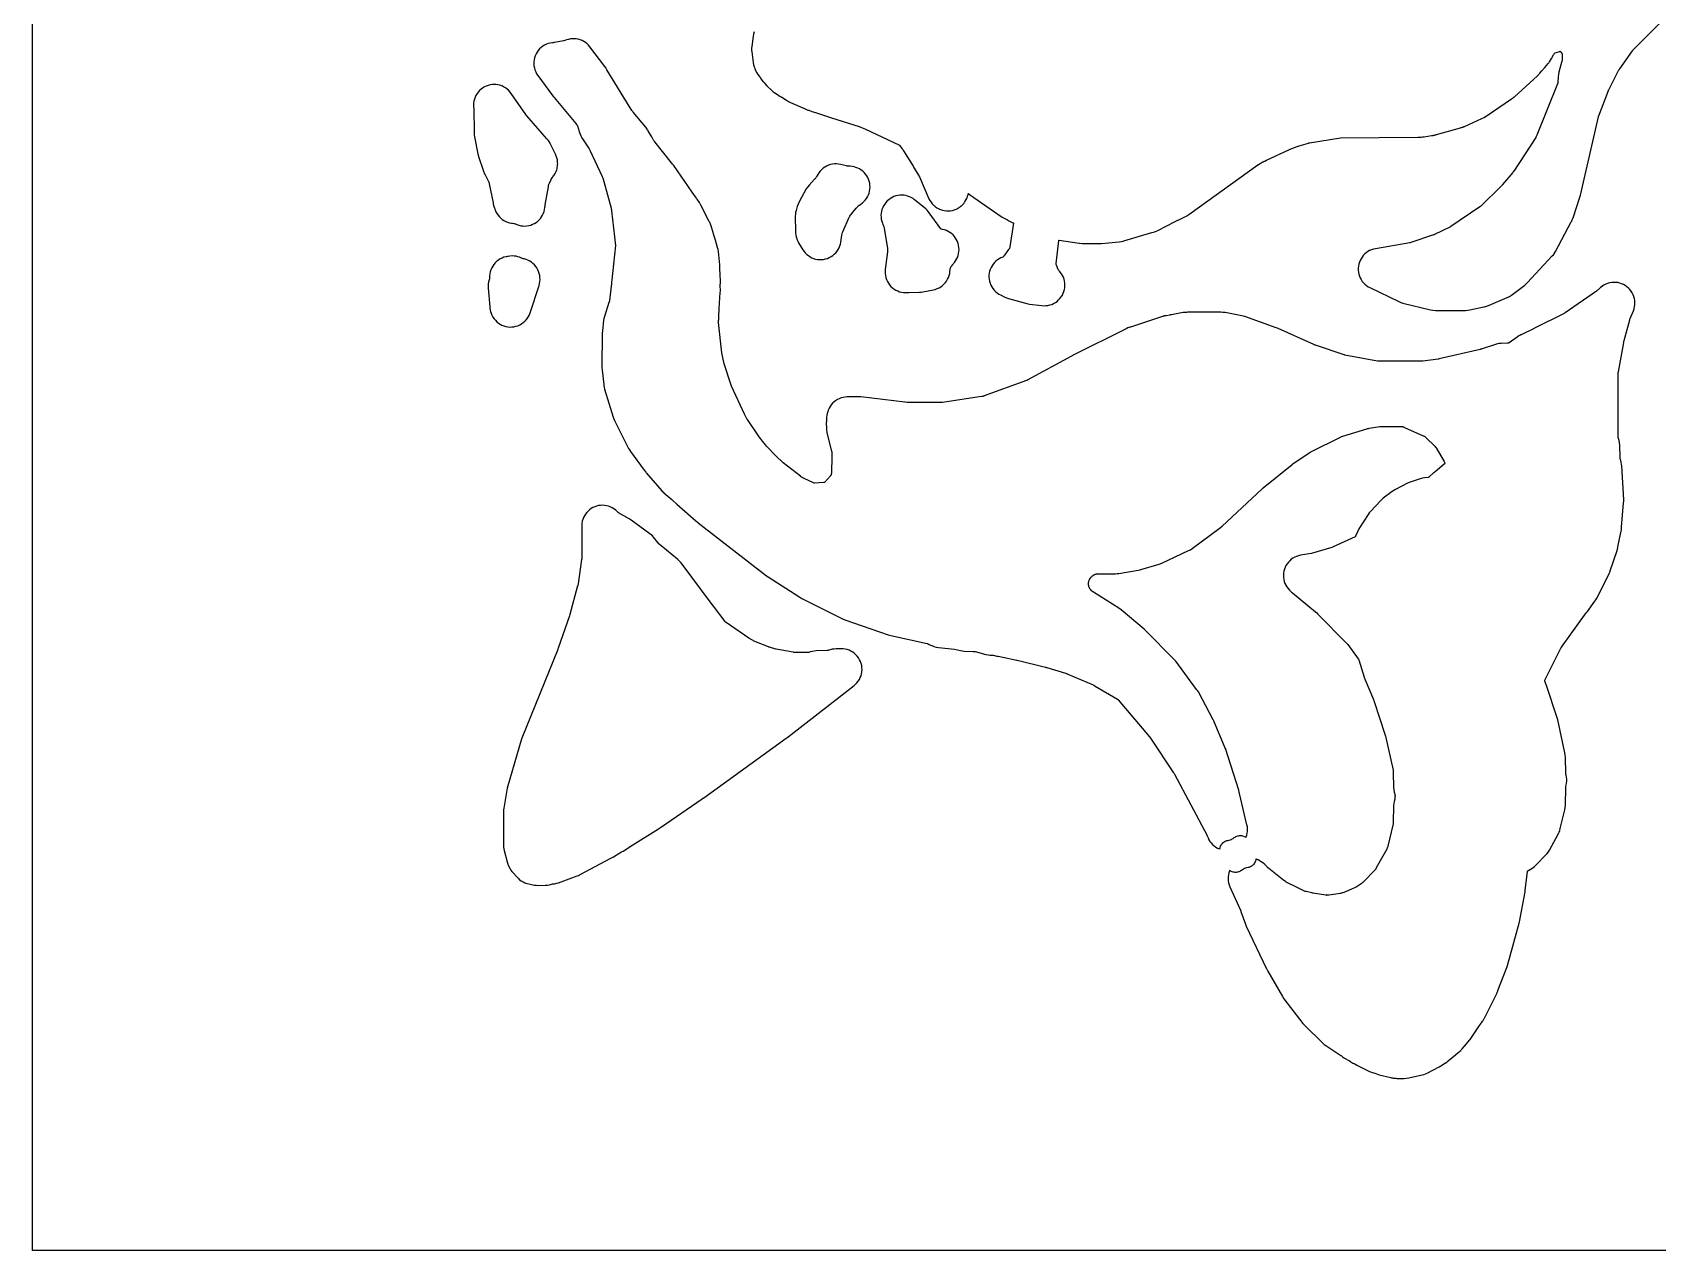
# Model space of a CAD drawing. Header units: millimetres. Extents: x 0 to 300, y 0 to 300.
# Drawn here: x 0 to 197.2, y 0 to 147.8 of the extents above; entities that cross this region are included whole.
import ezdxf

# ---------------------------------------------------------------- set-up
doc = ezdxf.new("R2010")
doc.units = ezdxf.units.MM
doc.layers.add('CUT', color=7, linetype='CONTINUOUS')

msp = doc.modelspace()

# ---------------------------------------------------------------- linework, layer by layer
at = {"layer": 'CUT'}
for points in [[(299.95, 0), (0.05, 0), (0.02, 0), (0.01, 0), (0.01, 0.01), (0, 0.01), (0, 0.02), (0, 0.05), (0, 299.95), (0, 299.98), (0, 299.99), (0.01, 300), (0.02, 300), (0.05, 300), (299.95, 300)], [(87.59, 147.88), (87.51, 147.61), (87.46, 147.34), (87.3, 146.1), (87.28, 145.88), (87.28, 145.66), (87.3, 145.44), (87.48, 144.14), (87.53, 143.89), (87.6, 143.65), (87.67, 143.46), (87.68, 143.44), (87.69, 143.42), (87.69, 143.41), (87.78, 143.2), (87.92, 142.92), (88.05, 142.7), (88.2, 142.49), (88.32, 142.34), (88.38, 142.24), (88.52, 142.03), (88.69, 141.83), (88.72, 141.81), (88.8, 141.73), (88.84, 141.68), (88.87, 141.65), (88.91, 141.59), (89.15, 141.33), (89.74, 140.77), (89.92, 140.61), (90.12, 140.47), (90.43, 140.27), (90.52, 140.2), (90.7, 140.08), (90.76, 140.05), (90.86, 139.99), (90.87, 139.99), (90.89, 139.98), (90.9, 139.97), (90.95, 139.94), (91.53, 139.57), (91.58, 139.53), (91.64, 139.5), (91.78, 139.41), (91.99, 139.31), (93.81, 138.52), (93.82, 138.51), (93.83, 138.51), (93.84, 138.5), (93.89, 138.48), (94.02, 138.43), (94.12, 138.39), (94.22, 138.36), (94.61, 138.23), (95.04, 138.09), (96.98, 137.46), (100.36, 136.37), (101.12, 136.08), (105.15, 134.16), (105.19, 134.14), (105.2, 134.14), (105.21, 134.13), (105.22, 134.13), (105.23, 134.11), (105.53, 133.72), (105.55, 133.69), (105.6, 133.62), (105.61, 133.61), (105.63, 133.59), (105.63, 133.58), (105.73, 133.44), (106.89, 131.56), (106.93, 131.49), (106.93, 131.48), (106.94, 131.47), (107.01, 131.35), (107.55, 130.48), (107.55, 130.47), (107.56, 130.45), (107.57, 130.44), (107.58, 130.43), (107.58, 130.42), (107.6, 130.39), (107.65, 130.28), (108.82, 127.63), (108.93, 127.41), (109.07, 127.21), (109.07, 127.2), (109.22, 127.02), (109.22, 127.01), (109.37, 126.85), (109.38, 126.84), (109.39, 126.83), (109.57, 126.67), (109.77, 126.53), (109.98, 126.42), (109.99, 126.41), (110.21, 126.31), (110.44, 126.23), (110.68, 126.18), (110.93, 126.15), (111.17, 126.14), (111.42, 126.16), (111.66, 126.2), (111.88, 126.27), (111.89, 126.27), (111.9, 126.27), (111.98, 126.3), (112.12, 126.35), (112.13, 126.36), (112.23, 126.41), (112.33, 126.47), (112.34, 126.47), (112.35, 126.47), (112.45, 126.54), (112.54, 126.6), (112.55, 126.6), (112.73, 126.75), (112.74, 126.75), (112.75, 126.75), (112.91, 126.91), (112.92, 126.92), (113.08, 127.1), (113.08, 127.11), (113.14, 127.19), (113.19, 127.25), (113.21, 127.28), (113.21, 127.29), (113.22, 127.3), (113.23, 127.31), (113.35, 127.52), (113.4, 127.64), (113.41, 127.67), (113.41, 127.68), (113.42, 127.7), (113.44, 127.73), (113.44, 127.74), (113.44, 127.75), (113.49, 127.89), (113.5, 127.91), (113.51, 127.94), (113.51, 127.95), (113.51, 127.96), (113.52, 127.98), (113.57, 128.14), (113.58, 128.19), (113.59, 128.23), (113.6, 128.25), (113.6, 128.26), (113.61, 128.26), (113.64, 128.23), (113.91, 128.02), (113.99, 127.97), (114.03, 127.94), (114.06, 127.91), (114.11, 127.88), (114.28, 127.76), (117.72, 125.39), (118.02, 125.21), (118.27, 125.09), (118.3, 125.07), (118.33, 125.05), (118.39, 125.02), (118.51, 124.96), (118.76, 124.84), (119.01, 124.72), (119.02, 124.71), (119.05, 124.7), (119.06, 124.7), (119.06, 124.69), (119.06, 124.66), (118.63, 121.8), (118.63, 121.79), (118.62, 121.71), (118.6, 121.61), (118.6, 121.6), (118.59, 121.58), (118.58, 121.58), (118.52, 121.5), (118.48, 121.45), (118, 120.78), (117.95, 120.72), (117.92, 120.68), (117.89, 120.64), (117.86, 120.6), (117.84, 120.58), (117.82, 120.57), (117.77, 120.55), (117.55, 120.46), (117.33, 120.34), (117.13, 120.21), (116.94, 120.06), (116.76, 119.88), (116.61, 119.7), (116.47, 119.49), (116.35, 119.28), (116.25, 119.05), (116.18, 118.82), (116.13, 118.58), (116.1, 118.34), (116.1, 118.09), (116.12, 117.85), (116.17, 117.61), (116.24, 117.38), (116.33, 117.15), (116.44, 116.93), (116.57, 116.73), (116.73, 116.53), (116.9, 116.36), (117.08, 116.2), (117.29, 116.06), (117.5, 115.95), (118.01, 115.7), (118.23, 115.6), (118.46, 115.53), (120.71, 114.92), (121.04, 114.85), (122.5, 114.66), (122.75, 114.64), (122.99, 114.65), (123.24, 114.68), (123.48, 114.73), (123.72, 114.81), (123.95, 114.91), (124.16, 115.03), (124.36, 115.17), (124.55, 115.34), (124.72, 115.52), (124.87, 115.71), (125.01, 115.93), (125.12, 116.15), (125.2, 116.38), (125.27, 116.62), (125.31, 116.87), (125.32, 117.12), (125.31, 117.36), (125.28, 117.61), (125.22, 117.85), (125.13, 118.09), (125.03, 118.31), (124.9, 118.52), (124.75, 118.72), (124.66, 118.82), (124.59, 118.91), (124.56, 118.94), (124.56, 118.95), (124.55, 118.97), (124.51, 119.05), (124.28, 119.57), (124.26, 119.63), (124.25, 119.65), (124.24, 119.69), (124.24, 119.7), (124.24, 119.71), (124.25, 119.78), (124.25, 119.79), (124.29, 120.09), (124.6, 122.55), (124.6, 122.58), (124.63, 122.58), (124.64, 122.58), (127.06, 122.22), (127.1, 122.22), (127.42, 122.19), (127.46, 122.19), (127.52, 122.19), (127.64, 122.18), (127.89, 122.18), (128.06, 122.19), (128.47, 122.19), (129.48, 122.18), (129.49, 122.18), (129.5, 122.18), (129.52, 122.18), (129.76, 122.19), (129.77, 122.19), (131.91, 122.4), (132.14, 122.44), (132.16, 122.44), (132.2, 122.45), (132.37, 122.49), (132.47, 122.51), (135.86, 123.51), (136.08, 123.57), (136.3, 123.64), (136.52, 123.74), (137.77, 124.37), (137.94, 124.46), (137.96, 124.47), (138.03, 124.51), (138.3, 124.64), (139.88, 125.42), (140.07, 125.52), (140.17, 125.59), (140.2, 125.61), (140.25, 125.65), (140.37, 125.72), (148.72, 131.73), (148.73, 131.73), (148.75, 131.75), (148.76, 131.76), (148.8, 131.78), (149.01, 131.9), (149.02, 131.91), (149.03, 131.91), (149.28, 132.05), (149.31, 132.07), (149.34, 132.09), (149.37, 132.11), (149.51, 132.18), (149.57, 132.2), (149.8, 132.31), (152.59, 133.61), (153.06, 133.79), (153.64, 134), (153.65, 134.01), (153.69, 134.02), (153.75, 134.04), (154.9, 134.38), (154.94, 134.39), (154.98, 134.4), (154.99, 134.4), (155.01, 134.4), (158.76, 135.03), (158.78, 135.03), (158.79, 135.03), (168.17, 135.09), (168.44, 135.11), (168.45, 135.11), (168.46, 135.11), (168.54, 135.11), (168.55, 135.11), (168.74, 135.12), (168.93, 135.14), (169.8, 135.28), (169.82, 135.28), (169.84, 135.28), (169.87, 135.28), (169.96, 135.3), (170.01, 135.31), (170.03, 135.31), (170.05, 135.32), (170.1, 135.33), (170.13, 135.33), (170.17, 135.34), (170.2, 135.35), (170.32, 135.38), (170.34, 135.38), (170.39, 135.4), (170.42, 135.41), (173.35, 136.24), (173.39, 136.25), (173.44, 136.27), (173.54, 136.3), (173.56, 136.3), (173.57, 136.31), (173.6, 136.32), (173.61, 136.32), (173.74, 136.38), (173.82, 136.41), (175.92, 137.37), (175.99, 137.4), (176, 137.41), (176.19, 137.5), (176.38, 137.61), (176.44, 137.65), (179.54, 139.73), (179.65, 139.81), (179.69, 139.84), (179.87, 139.99), (179.88, 140), (182.68, 142.55), (182.75, 142.63), (182.77, 142.65), (182.79, 142.66), (182.83, 142.7), (182.84, 142.71), (182.9, 142.78), (182.98, 142.87), (183.22, 143.15), (183.57, 143.56), (183.96, 144.04), (183.97, 144.05), (184.04, 144.13), (184.09, 144.18), (184.1, 144.2), (184.13, 144.23), (184.28, 144.42), (184.4, 144.63), (184.43, 144.68), (184.47, 144.76), (184.48, 144.79), (184.64, 145.07), (184.66, 145.11), (184.76, 145.29), (184.81, 145.32), (185.38, 145.51), (185.39, 145.52), (185.4, 145.53), (185.41, 145.53), (185.42, 145.52), (185.43, 145.52), (185.43, 145.51), (185.44, 145.51), (185.45, 145.49), (185.5, 145.44), (185.52, 145.41), (185.58, 145.35), (185.6, 145.32), (185.63, 145.29), (185.64, 145.28), (185.64, 145.27), (185.65, 145.27), (185.65, 145.26), (185.65, 145.25), (185.65, 145.22), (185.66, 145.22), (185.69, 144.6), (185.69, 144.59), (185.69, 144.51), (185.68, 144.5), (185.66, 144.41), (185.66, 144.4), (185.63, 144.3), (185.29, 142.97), (185.24, 142.72), (185.21, 142.47), (185.17, 141.69), (185.17, 141.68), (185.16, 141.62), (185.15, 141.6), (185.13, 141.55), (182.6, 135.34), (182.59, 135.32), (182.49, 135.09), (182.49, 135.08), (182.47, 135.04), (179.8, 130.97), (179.76, 130.92), (179.75, 130.91), (179.73, 130.87), (179.67, 130.8), (178.42, 129.34), (178.42, 129.33), (178.38, 129.29), (178.3, 129.21), (175.75, 126.7), (175.74, 126.69), (175.67, 126.65), (172.15, 124.25), (172.11, 124.23), (172.08, 124.21), (172.04, 124.19), (170.19, 123.28), (170.13, 123.25), (170.08, 123.23), (167.32, 122.31), (167.23, 122.28), (167.2, 122.27), (167.17, 122.27), (163, 121.55), (162.76, 121.5), (162.53, 121.43), (162.31, 121.33), (162.1, 121.21), (161.9, 121.07), (161.71, 120.92), (161.54, 120.74), (161.39, 120.55), (161.26, 120.35), (161.15, 120.13), (161.06, 119.91), (160.99, 119.68), (160.94, 119.44), (160.92, 119.2), (160.92, 118.95), (160.95, 118.71), (161, 118.48), (161.07, 118.24), (161.16, 118.02), (161.28, 117.81), (161.41, 117.6), (161.56, 117.42), (161.73, 117.24), (161.92, 117.09), (162.12, 116.95), (162.34, 116.84), (165.85, 115.15), (166.09, 115.05), (166.34, 114.97), (169.7, 114.15), (169.99, 114.1), (170.29, 114.08), (173.96, 114.08), (174.23, 114.09), (174.49, 114.14), (176.18, 114.51), (176.23, 114.52), (176.25, 114.52), (176.49, 114.58), (176.73, 114.67), (179.01, 115.64), (179.28, 115.77), (179.53, 115.94), (181.14, 117.15), (181.31, 117.29), (181.47, 117.45), (184.48, 120.68), (184.61, 120.83), (184.73, 120.99), (184.75, 121.02), (184.87, 121.23), (186.79, 124.81), (186.83, 124.87), (186.85, 124.91), (186.86, 124.93), (186.99, 125.26), (187, 125.29), (187.84, 127.82), (187.91, 128.05), (190.08, 137.58), (190.09, 137.63), (190.1, 137.66), (190.11, 137.68), (191.29, 140.76), (191.3, 140.77), (191.32, 140.82), (191.33, 140.84), (192.46, 143.12), (192.5, 143.17), (192.51, 143.19), (192.54, 143.24), (192.56, 143.26), (192.67, 143.4), (194.21, 145.57), (194.23, 145.59), (194.27, 145.65), (194.29, 145.68), (194.31, 145.72), (194.33, 145.74), (194.34, 145.75), (197.54, 148.94)]]:
    msp.add_lwpolyline(points, dxfattribs=at)
for points in [[(144.58, 49.52), (144.67, 49.59), (144.77, 49.65), (144.88, 49.7), (144.99, 49.73), (145.11, 49.76), (145.26, 49.79), (145.38, 49.83), (145.53, 49.88), (145.64, 49.94), (145.76, 50.01), (145.88, 50.1), (145.98, 50.17), (146.08, 50.23), (146.19, 50.27), (146.3, 50.31), (146.41, 50.33), (146.52, 50.35), (146.64, 50.35), (146.76, 50.34), (146.87, 50.32), (146.98, 50.29), (147.09, 50.25), (147.2, 50.2), (147.3, 50.14), (147.31, 50.13), (147.33, 50.18), (147.41, 50.41), (147.46, 50.66), (147.48, 50.9), (147.49, 51.15), (147.47, 51.4), (147.42, 51.64), (146.51, 55.46), (146.49, 55.59), (146.42, 55.84), (144.8, 60.9), (144.79, 60.93), (144.78, 60.96), (144.71, 61.14), (143.44, 64.14), (143.38, 64.29), (143.35, 64.35), (143.32, 64.41), (141.52, 67.78), (141.42, 67.94), (141.31, 68.09), (138.77, 71.5), (138.55, 71.77), (135.12, 75.23), (134.95, 75.38), (132.15, 77.73), (131.87, 77.94), (128.77, 79.89), (128.76, 79.89), (128.73, 79.91), (128.64, 79.97), (128.62, 79.99), (128.51, 80.1), (128.49, 80.12), (128.48, 80.13), (128.41, 80.22), (128.39, 80.25), (128.37, 80.28), (128.36, 80.29), (128.34, 80.33), (128.31, 80.39), (128.28, 80.46), (128.27, 80.49), (128.24, 80.59), (128.23, 80.61), (128.21, 80.69), (128.21, 80.7), (128.2, 80.74), (128.2, 80.79), (128.2, 80.84), (128.19, 80.95), (128.19, 81.02), (128.19, 81.04), (128.2, 81.09), (128.21, 81.13), (128.22, 81.16), (128.23, 81.23), (128.25, 81.3), (128.26, 81.32), (128.28, 81.38), (128.29, 81.41), (128.35, 81.51), (128.36, 81.53), (128.41, 81.6), (128.48, 81.69), (128.59, 81.8), (128.61, 81.82), (128.62, 81.83), (128.71, 81.9), (128.74, 81.92), (128.77, 81.94), (128.78, 81.95), (128.82, 81.97), (128.88, 82), (128.95, 82.03), (129, 82.05), (129.1, 82.08), (129.12, 82.09), (129.15, 82.09), (129.2, 82.1), (129.26, 82.11), (129.32, 82.11), (129.37, 82.11), (129.38, 82.11), (131.47, 82.12), (131.68, 82.13), (131.88, 82.16), (134.21, 82.56), (134.4, 82.59), (134.44, 82.6), (134.55, 82.64), (136.75, 83.3), (137.08, 83.42), (140.32, 84.92), (140.55, 85.04), (140.76, 85.18), (144.19, 87.73), (144.4, 87.91), (149.21, 92.39), (149.38, 92.53), (149.39, 92.54), (152.91, 95.39), (152.97, 95.43), (152.98, 95.44), (153.03, 95.48), (155.03, 96.82), (155.07, 96.85), (155.16, 96.9), (155.26, 96.96), (158.76, 98.71), (158.77, 98.71), (158.86, 98.75), (158.89, 98.76), (159.01, 98.81), (159.04, 98.82), (159.07, 98.83), (161.95, 99.71), (162.03, 99.73), (162.15, 99.76), (162.25, 99.78), (163.54, 99.98), (163.57, 99.98), (163.6, 99.99), (163.64, 99.99), (163.77, 100), (163.78, 100), (166, 99.99), (166.08, 99.99), (166.17, 99.98), (166.27, 99.97), (166.28, 99.97), (166.34, 99.96), (166.37, 99.95), (166.39, 99.95), (166.41, 99.94), (166.45, 99.92), (166.49, 99.91), (166.55, 99.88), (168.8, 98.87), (168.87, 98.84), (168.91, 98.82), (168.93, 98.8), (168.99, 98.77), (169.07, 98.7), (169.13, 98.65), (169.16, 98.62), (170.22, 97.6), (170.23, 97.59), (170.24, 97.59), (170.32, 97.48), (170.35, 97.46), (170.36, 97.44), (170.37, 97.43), (170.43, 97.31), (171.31, 95.81), (171.33, 95.79), (171.36, 95.75), (171.36, 95.74), (171.37, 95.73), (171.39, 95.67), (171.41, 95.61), (171.44, 95.55), (171.46, 95.5), (171.46, 95.49), (171.46, 95.48), (171.45, 95.47), (171.44, 95.47), (171.43, 95.46), (171.37, 95.41), (170.25, 94.5), (170.24, 94.5), (170.2, 94.46), (170.14, 94.41), (170.1, 94.38), (170.09, 94.37), (170.07, 94.36), (170.04, 94.33), (170.02, 94.31), (169.53, 93.86), (169.52, 93.85), (169.48, 93.82), (169.43, 93.81), (168.97, 93.75), (168.71, 93.71), (168.46, 93.64), (167.24, 93.23), (166.92, 93.1), (165.44, 92.36), (165.23, 92.24), (165.03, 92.1), (163.96, 91.27), (163.82, 91.15), (163.68, 91.02), (162.41, 89.69), (162.26, 89.51), (162.12, 89.31), (161.08, 87.69), (160.96, 87.49), (160.86, 87.27), (160.61, 86.66), (160.61, 86.64), (160.6, 86.64), (160.6, 86.63), (160.55, 86.61), (157.9, 85.38), (157.81, 85.35), (157.79, 85.34), (157.71, 85.31), (155.39, 84.62), (155.26, 84.59), (153.92, 84.36), (153.68, 84.31), (153.44, 84.23), (153.21, 84.13), (153, 84.01), (152.8, 83.87), (152.61, 83.7), (152.44, 83.52), (152.29, 83.33), (152.15, 83.11), (152.05, 82.89), (151.96, 82.66), (151.89, 82.42), (151.85, 82.17), (151.84, 81.93), (151.85, 81.68), (151.88, 81.43), (151.94, 81.19), (152.03, 80.95), (152.13, 80.73), (152.26, 80.52), (152.41, 80.32), (152.57, 80.13), (152.58, 80.12), (152.83, 79.9), (152.96, 79.81), (155.72, 77.51), (155.75, 77.48), (155.89, 77.36), (156.03, 77.23), (159.54, 73.67), (159.6, 73.61), (159.65, 73.54), (160.93, 71.81), (160.95, 71.79), (160.96, 71.78), (160.96, 71.77), (160.99, 71.69), (161.64, 69.56), (161.66, 69.5), (161.68, 69.44), (161.75, 69.26), (162.76, 66.86), (162.77, 66.83), (162.78, 66.8), (162.8, 66.75), (164.2, 62.55), (164.23, 62.43), (164.24, 62.39), (165.15, 58.27), (165.15, 58.25), (165.16, 58.22), (165.17, 58.13), (165.18, 58.09), (165.18, 58), (165.21, 56.2), (165.23, 55.91), (165.28, 55.63), (165.33, 55.5), (165.35, 55.43), (165.36, 55.41), (165.37, 55.36), (165.37, 55.34), (165.37, 55.33), (165.39, 55.23), (165.38, 55.23), (165.39, 55.12), (165.38, 55.01), (165.38, 54.99), (165.37, 54.87), (165.35, 54.78), (165.28, 54.48), (165.24, 54.23), (165.22, 53.98), (165.18, 51.95), (165.18, 51.87), (165.17, 51.79), (165.16, 51.71), (165.16, 51.69), (165.16, 51.68), (165.14, 51.62), (164.52, 49.07), (164.5, 49.02), (164.5, 49), (164.48, 48.93), (164.45, 48.86), (164.44, 48.83), (164.39, 48.72), (164.38, 48.71), (164.38, 48.7), (163.12, 46.42), (163.07, 46.32), (163.05, 46.3), (163.04, 46.28), (162.97, 46.19), (162.94, 46.16), (162.94, 46.15), (162.92, 46.13), (161.55, 44.73), (161.48, 44.66), (161.46, 44.64), (161.45, 44.63), (161.36, 44.56), (161.33, 44.54), (161.29, 44.51), (160.79, 44.17), (160.75, 44.13), (160.73, 44.12), (160.57, 44.04), (160.55, 44.03), (160.46, 43.99), (160.4, 43.96), (159.16, 43.44), (159.07, 43.41), (159.03, 43.4), (159.01, 43.39), (158.98, 43.38), (158.91, 43.36), (158.81, 43.34), (158.76, 43.33), (157.36, 43.13), (157.29, 43.12), (157.28, 43.12), (157.17, 43.11), (157.16, 43.11), (157.05, 43.12), (157.06, 43.11), (156.99, 43.12), (155.45, 43.35), (155.39, 43.36), (155.38, 43.36), (155.31, 43.38), (154.59, 43.55), (154.48, 43.58), (154.42, 43.6), (154.34, 43.63), (154.33, 43.64), (154.25, 43.68), (154.24, 43.68), (153.41, 44.1), (152.19, 44.71), (152.18, 44.72), (152.14, 44.74), (152.08, 44.78), (151.98, 44.84), (151.97, 44.84), (151.91, 44.89), (150.08, 46.34), (150.06, 46.36), (149.97, 46.44), (149.92, 46.49), (149.9, 46.51), (149.85, 46.56), (149.84, 46.58), (149.79, 46.63), (149.75, 46.69), (149.56, 46.86), (149.36, 47.02), (149.15, 47.16), (149.1, 47.19), (149.05, 47.22), (148.97, 47.27), (148.76, 47.39), (148.53, 47.49), (148.5, 47.5), (148.5, 47.48), (148.48, 47.37), (148.45, 47.26), (148.4, 47.15), (148.35, 47.04), (148.29, 46.94), (148.22, 46.85), (148.13, 46.77), (148.05, 46.69), (147.95, 46.62), (147.85, 46.57), (147.74, 46.52), (147.63, 46.48), (147.52, 46.46), (147.36, 46.43), (147.22, 46.39), (147.11, 46.35), (147, 46.29), (146.87, 46.21), (146.75, 46.12), (146.65, 46.05), (146.55, 46), (146.44, 45.95), (146.32, 45.92), (146.21, 45.89), (146.09, 45.88), (145.97, 45.88), (145.85, 45.89), (145.73, 45.92), (145.62, 45.95), (145.51, 46), (145.41, 46.05), (145.32, 46.11), (145.3, 46.05), (145.22, 45.82), (145.17, 45.58), (145.14, 45.34), (145.13, 45.09), (145.15, 44.84), (145.19, 44.6), (145.26, 44.37), (145.35, 44.14), (146.66, 41.22), (146.66, 41.21), (146.68, 41.18), (146.69, 41.15), (147.23, 39.59), (147.33, 39.34), (149.79, 34.19), (149.82, 34.12), (149.85, 34.07), (149.94, 33.9), (151.72, 30.82), (151.9, 30.54), (154.2, 27.56), (154.43, 27.3), (156.61, 25.17), (156.8, 25.01), (156.99, 24.87), (158.82, 23.68), (158.86, 23.65), (159.03, 23.51), (159.27, 23.35), (159.72, 23.09), (159.77, 23.06), (159.8, 23.04), (159.81, 23.04), (160.02, 22.89), (160.28, 22.74), (160.43, 22.67), (160.62, 22.57), (160.66, 22.55), (160.68, 22.54), (162.31, 21.73), (162.53, 21.63), (162.77, 21.56), (162.95, 21.51), (163.04, 21.47), (163.26, 21.39), (163.48, 21.32), (164.87, 20.99), (164.97, 20.96), (165.05, 20.94), (165.07, 20.94), (165.08, 20.94), (165.09, 20.94), (165.18, 20.92), (165.28, 20.91), (165.38, 20.9), (165.49, 20.9), (165.59, 20.89), (166.01, 20.89), (166.48, 20.89), (166.77, 20.9), (167.05, 20.95), (168.69, 21.31), (168.89, 21.36), (169.09, 21.43), (169.28, 21.52), (170.76, 22.27), (170.97, 22.39), (171.16, 22.52), (171.42, 22.72), (171.47, 22.75), (171.66, 22.87), (171.84, 23), (172.73, 23.74), (172.77, 23.77), (173.03, 23.97), (173.18, 24.11), (173.23, 24.15), (173.27, 24.19), (173.36, 24.27), (173.42, 24.34), (173.52, 24.45), (174.05, 25.09), (174.62, 25.77), (174.62, 25.78), (174.76, 25.97), (174.77, 25.98), (175.57, 27.16), (175.86, 27.59), (175.91, 27.67), (175.92, 27.68), (175.92, 27.69), (176, 27.81), (176.02, 27.84), (176.03, 27.85), (176.07, 27.91), (176.21, 28.14), (176.24, 28.2), (177.78, 31.28), (177.79, 31.32), (177.87, 31.5), (177.88, 31.53), (178.97, 34.35), (179.05, 34.59), (180.44, 39.7), (180.49, 39.9), (181.17, 43.52), (181.19, 43.68), (181.47, 45.98), (181.48, 46.03), (181.47, 46.03), (181.47, 46.04), (181.48, 46.04), (181.5, 46.05), (181.51, 46.06), (181.57, 46.09), (181.59, 46.1), (181.77, 46.22), (181.78, 46.22), (182.11, 46.45), (182.14, 46.47), (182.32, 46.61), (182.33, 46.61), (182.51, 46.78), (183.69, 48.01), (183.7, 48.01), (183.86, 48.19), (184, 48.38), (184.13, 48.58), (185.22, 50.58), (185.31, 50.78), (185.39, 50.98), (185.45, 51.19), (186.01, 53.49), (186.06, 53.76), (186.08, 54.03), (186.12, 56.17), (186.12, 56.25), (186.13, 56.28), (186.14, 56.32), (186.17, 56.48), (186.22, 56.72), (186.24, 56.96), (186.24, 57.2), (186.21, 57.44), (186.16, 57.68), (186.12, 57.81), (186.12, 57.82), (186.12, 57.83), (186.12, 57.87), (186.12, 57.9), (186.08, 59.88), (186.06, 60.12), (186.02, 60.37), (185.14, 64.38), (185.07, 64.63), (183.76, 68.57), (183.74, 68.65), (183.66, 68.87), (183.65, 68.88), (183.56, 69.1), (183.56, 69.12), (183.55, 69.13), (183.56, 69.15), (183.59, 69.22), (185.53, 73.1), (185.55, 73.14), (185.56, 73.15), (185.59, 73.21), (185.6, 73.22), (188.61, 77.36), (188.71, 77.49), (188.76, 77.55), (189.66, 78.79), (189.78, 78.96), (189.87, 79.14), (191.37, 82.12), (191.51, 82.45), (191.51, 82.46), (192.34, 84.95), (192.35, 85), (192.42, 85.25), (192.43, 85.3), (192.45, 85.39), (192.86, 87.47), (192.86, 87.48), (192.9, 87.76), (193.14, 90.73), (193.15, 90.93), (193.15, 90.95), (193.15, 91.09), (192.92, 95.21), (192.89, 95.43), (192.85, 95.65), (192.79, 95.86), (192.76, 95.96), (192.75, 95.98), (192.73, 96.05), (192.72, 96.08), (192.71, 96.11), (192.7, 96.14), (192.7, 96.15), (192.7, 96.21), (192.66, 97.72), (192.64, 98.01), (192.58, 98.29), (192.48, 98.67), (192.47, 98.74), (192.46, 98.76), (192.46, 98.77), (192.46, 98.81), (192.46, 98.87), (192.49, 106.48), (192.49, 106.49), (192.49, 106.5), (192.49, 106.56), (192.5, 106.61), (193.15, 110.17), (193.15, 110.18), (193.16, 110.21), (193.18, 110.33), (193.18, 110.34), (193.2, 110.42), (193.89, 112.94), (193.91, 113.01), (193.94, 113.09), (194.32, 114.04), (194.4, 114.28), (194.4, 114.29), (194.46, 114.52), (194.46, 114.53), (194.49, 114.76), (194.49, 114.78), (194.5, 115.01), (194.5, 115.02), (194.48, 115.26), (194.48, 115.27), (194.44, 115.5), (194.44, 115.51), (194.38, 115.74), (194.38, 115.75), (194.29, 115.98), (194.18, 116.2), (194.05, 116.41), (193.9, 116.61), (193.73, 116.79), (193.54, 116.95), (193.34, 117.09), (193.33, 117.09), (193.12, 117.21), (193.11, 117.21), (192.9, 117.31), (192.89, 117.31), (192.66, 117.39), (192.42, 117.44), (192.41, 117.44), (192.18, 117.47), (191.93, 117.48), (191.69, 117.46), (191.44, 117.42), (191.2, 117.35), (190.97, 117.26), (190.75, 117.15), (190.73, 117.13), (190.55, 117.01), (190.53, 116.99), (190.35, 116.86), (190.03, 116.58), (189.97, 116.52), (189.91, 116.47), (189.89, 116.45), (189.86, 116.42), (189.85, 116.42), (189.83, 116.41), (186.03, 113.77), (186.02, 113.77), (185.94, 113.71), (185.93, 113.71), (185.92, 113.7), (185.86, 113.67), (182.32, 111.91), (182.31, 111.91), (182.26, 111.88), (180.69, 111.1), (180.66, 111.09), (180.55, 111.03), (180.43, 110.97), (180.22, 110.84), (179.23, 110.15), (179.19, 110.12), (179.17, 110.11), (179.16, 110.11), (179.15, 110.1), (179.14, 110.1), (179.12, 110.09), (179.11, 110.09), (179.04, 110.09), (178.26, 110.06), (178.04, 110.04), (177.81, 110), (177.59, 109.94), (175.95, 109.42), (175.87, 109.39), (175.82, 109.38), (175.77, 109.36), (175.72, 109.35), (170.76, 108.18), (170.65, 108.16), (170.63, 108.15), (168.78, 107.92), (168.71, 107.91), (168.67, 107.91), (168.64, 107.91), (163.44, 107.92), (163.36, 107.92), (163.33, 107.92), (163.32, 107.92), (163.27, 107.93), (159.31, 108.66), (159.27, 108.67), (159.22, 108.68), (155.74, 109.84), (155.66, 109.87), (155.61, 109.89), (155.53, 109.93), (151.19, 111.89), (150.99, 111.97), (150.98, 111.97), (147.14, 113.32), (146.96, 113.37), (146.78, 113.42), (144.78, 113.8), (144.74, 113.8), (144.56, 113.83), (144.5, 113.84), (144.26, 113.85), (143.66, 113.85), (142.28, 113.87), (142.24, 113.87), (142.23, 113.87), (142.19, 113.87), (140.78, 113.85), (140.21, 113.85), (140.08, 113.84), (140, 113.84), (139.95, 113.83), (139.93, 113.83), (139.89, 113.83), (139.79, 113.81), (139.69, 113.8), (138.26, 113.55), (138.16, 113.53), (138.11, 113.52), (138.05, 113.51), (137.59, 113.43), (137.58, 113.43), (137.56, 113.43), (137.52, 113.42), (137.47, 113.41), (137.41, 113.4), (137.33, 113.39), (137.3, 113.38), (137.29, 113.38), (137.25, 113.37), (137.2, 113.35), (137.16, 113.34), (137.04, 113.31), (133.27, 112.05), (133.19, 112.03), (132.96, 111.95), (132.74, 111.85), (126.24, 108.6), (126.2, 108.58), (126.12, 108.53), (120.74, 105.59), (120.73, 105.59), (120.73, 105.58), (120.7, 105.57), (120.65, 105.55), (115.53, 103.69), (115.48, 103.67), (115.47, 103.67), (115.41, 103.65), (115.4, 103.65), (115.39, 103.64), (115.38, 103.64), (115.37, 103.64), (115.36, 103.64), (115.35, 103.64), (115.35, 103.63), (115.34, 103.63), (115.32, 103.63), (115.27, 103.62), (115.26, 103.62), (115.24, 103.62), (114.9, 103.57), (110.48, 102.9), (110.43, 102.89), (110.42, 102.89), (110.39, 102.89), (110.3, 102.89), (106.16, 102.9), (105.93, 102.92), (105.87, 102.92), (100.54, 103.58), (100.23, 103.6), (100.22, 103.6), (100.16, 103.6), (98.87, 103.57), (98.63, 103.55), (98.39, 103.51), (98.15, 103.45), (97.92, 103.36), (97.7, 103.25), (97.49, 103.12), (97.3, 102.97), (97.12, 102.8), (96.96, 102.61), (96.82, 102.41), (96.7, 102.2), (96.6, 101.98), (96.53, 101.8), (96.46, 101.58), (96.4, 101.35), (96.37, 101.12), (96.36, 100.89), (96.36, 100.56), (96.35, 100.5), (96.34, 100.26), (96.34, 100.22), (96.36, 99.94), (96.36, 99.87), (96.38, 99.57), (96.43, 99.27), (97, 96.96), (97.01, 96.95), (97.01, 96.93), (97.02, 96.87), (97.03, 96.87), (97.03, 96.86), (97.03, 96.85), (97.03, 96.84), (97.03, 96.8), (97.03, 96.39), (96.98, 94.33), (96.95, 94.21), (96.94, 94.16), (96.94, 94.15), (96.93, 94.1), (96.91, 94.08), (96.88, 94.04), (96.86, 94.02), (96.13, 93.2), (96.1, 93.2), (96.04, 93.19), (94.94, 93.12), (94.92, 93.12), (94.9, 93.12), (94.89, 93.12), (94.81, 93.15), (93.68, 93.69), (93.64, 93.71), (93.63, 93.71), (93.59, 93.73), (93.35, 93.85), (93.34, 93.85), (93.3, 93.88), (93.27, 93.89), (93.26, 93.9), (93.25, 93.9), (93.24, 93.91), (93.21, 93.94), (91.1, 95.57), (90.22, 96.44), (89.11, 97.59), (88.86, 97.91), (88.62, 98.22), (88.38, 98.54), (88.1, 98.91), (88.07, 98.95), (88.06, 98.97), (88.05, 98.98), (86.77, 100.82), (86.74, 100.85), (86.71, 100.9), (86.42, 101.49), (84.83, 104.87), (83.97, 107.59), (83.69, 108.91), (83.69, 108.92), (83.28, 112.6), (83.28, 112.69), (83.29, 112.84), (83.3, 112.99), (83.3, 113.08), (83.31, 113.28), (83.36, 114.29), (83.49, 116.24), (83.5, 116.42), (83.5, 116.43), (83.5, 116.47), (83.49, 117.07), (83.51, 117.5), (83.5, 117.81), (83.47, 118.23), (83.45, 119.31), (83.45, 119.32), (83.44, 119.59), (83.26, 121.23), (83.22, 121.47), (83.16, 121.7), (83.16, 121.71), (82.89, 122.61), (82.81, 122.86), (82.74, 123.08), (82.66, 123.35), (82.37, 124.32), (82.37, 124.34), (82.36, 124.34), (82.35, 124.38), (82.34, 124.42), (82.3, 124.54), (82.28, 124.59), (82.27, 124.61), (82.2, 124.76), (82.17, 124.83), (82.16, 124.84), (82.15, 124.85), (82.14, 124.87), (81.14, 126.86), (80.96, 127.16), (80.68, 127.56), (80.67, 127.57), (80.65, 127.6), (80.64, 127.62), (80.61, 127.68), (80.49, 127.87), (80.09, 128.41), (77.83, 131.65), (77.7, 131.82), (77.6, 131.93), (77.55, 131.99), (75.55, 134.53), (75.52, 134.57), (75.5, 134.59), (75.47, 134.63), (75.47, 134.64), (75.46, 134.65), (75.45, 134.67), (75.4, 134.74), (75.18, 135.13), (74.9, 135.6), (74.77, 135.8), (74.76, 135.82), (74.67, 135.97), (74.61, 136.07), (74.44, 136.3), (72.92, 138.12), (72.87, 138.2), (72.82, 138.25), (72.77, 138.32), (69.73, 143.27), (69.69, 143.34), (69.63, 143.44), (69.62, 143.47), (69.48, 143.66), (67.64, 146.06), (67.49, 146.25), (67.31, 146.41), (67.12, 146.57), (66.92, 146.7), (66.71, 146.81), (66.48, 146.9), (66.25, 146.97), (66.01, 147.02), (65.77, 147.04), (65.53, 147.04), (65.29, 147.01), (65.05, 146.96), (64.82, 146.89), (64.61, 146.82), (64.6, 146.82), (64.5, 146.79), (64.49, 146.79), (64.48, 146.79), (64.45, 146.78), (63.37, 146.59), (63.35, 146.58), (63.29, 146.58), (63.19, 146.56), (63.1, 146.56), (62.85, 146.52), (62.61, 146.46), (62.38, 146.37), (62.15, 146.26), (61.94, 146.13), (61.74, 145.98), (61.56, 145.81), (61.39, 145.62), (61.24, 145.42), (61.12, 145.2), (61.02, 144.97), (60.94, 144.74), (60.89, 144.49), (60.86, 144.24), (60.85, 143.99), (60.87, 143.74), (60.92, 143.5), (60.99, 143.26), (61.08, 143.02), (61.19, 142.8), (61.33, 142.59), (63.1, 140.17), (63.2, 140.05), (63.22, 140.02), (63.27, 139.97), (63.32, 139.9), (65.95, 136.74), (66.03, 136.65), (66.07, 136.61), (66.08, 136.6), (66.09, 136.58), (66.1, 136.57), (66.11, 136.56), (66.12, 136.55), (66.12, 136.54), (66.13, 136.52), (66.14, 136.49), (66.39, 135.67), (66.47, 135.45), (66.57, 135.24), (66.69, 135.03), (67.57, 133.68), (67.61, 133.61), (67.62, 133.59), (67.67, 133.5), (69.14, 130.34), (69.15, 130.32), (69.18, 130.24), (69.19, 130.2), (69.21, 130.15), (69.37, 129.72), (70.23, 126.46), (70.25, 126.4), (70.26, 126.38), (70.26, 126.37), (70.26, 126.35), (70.27, 126.3), (70.29, 126.16), (70.76, 121.97), (70.76, 121.95), (70.76, 121.93), (70.4, 118.54), (70.32, 117.77), (70.28, 117.46), (70.27, 117.35), (70.04, 115.29), (70.04, 115.28), (70.04, 115.27), (70.03, 115.21), (70.03, 115.2), (70.02, 115.18), (70.01, 115.14), (70, 115.11), (69.99, 115.1), (69.98, 115.07), (69.97, 115.03), (69.43, 113.32), (69.37, 113.1), (69.33, 112.87), (69.17, 111.59), (69.15, 111.3), (69.11, 107.16), (69.11, 107.14), (69.11, 107.13), (69.13, 106.84), (69.34, 105.08), (69.34, 105), (69.35, 104.97), (69.38, 104.75), (69.44, 104.51), (70.5, 101.1), (70.57, 100.91), (70.65, 100.72), (72.35, 97.32), (72.46, 97.14), (72.57, 96.96), (74.25, 94.68), (74.27, 94.65), (74.31, 94.59), (74.43, 94.44), (74.48, 94.38), (74.52, 94.33), (76.41, 92.18), (76.63, 91.97), (76.64, 91.95), (77.59, 91.12), (77.67, 91.05), (77.69, 91.03), (78.21, 90.58), (80.52, 88.53), (80.68, 88.4), (80.72, 88.37), (80.78, 88.33), (80.79, 88.32), (80.8, 88.31), (89.11, 81.88), (89.28, 81.76), (93.14, 79.26), (93.38, 79.12), (98.31, 76.65), (98.61, 76.53), (103.88, 74.69), (104.17, 74.61), (108.59, 73.65), (108.62, 73.64), (108.75, 73.59), (109.02, 73.46), (109.16, 73.4), (109.25, 73.36), (109.31, 73.34), (109.42, 73.3), (109.69, 73.22), (109.96, 73.18), (111.9, 72.97), (111.91, 72.97), (111.92, 72.96), (111.93, 72.96), (112.64, 72.8), (112.87, 72.76), (113.11, 72.74), (114.2, 72.7), (114.32, 72.69), (114.35, 72.69), (114.36, 72.69), (114.43, 72.67), (114.44, 72.67), (115.74, 72.32), (116, 72.27), (116.26, 72.24), (116.63, 72.22), (117.07, 72.13), (117.21, 72.1), (117.77, 71.99), (119.3, 71.67), (119.43, 71.64), (119.52, 71.62), (122.96, 70.79), (122.98, 70.78), (123, 70.77), (123.03, 70.76), (123.1, 70.74), (123.11, 70.73), (125.38, 70.06), (125.41, 70.05), (125.42, 70.05), (125.46, 70.03), (125.48, 70.02), (125.58, 69.98), (125.62, 69.96), (125.66, 69.95), (128.76, 68.62), (128.8, 68.6), (128.82, 68.59), (128.89, 68.55), (128.92, 68.53), (128.96, 68.51), (128.97, 68.5), (129, 68.48), (131.71, 66.9), (131.73, 66.89), (131.76, 66.86), (131.77, 66.85), (131.78, 66.85), (131.79, 66.83), (135.59, 62.32), (135.63, 62.27), (135.7, 62.18), (138.52, 57.96), (138.55, 57.91), (138.57, 57.88), (138.61, 57.81), (142.58, 50.34), (142.6, 50.29), (142.62, 50.25), (142.69, 50.08), (142.8, 49.85), (142.93, 49.64), (143.08, 49.45), (143.25, 49.26), (143.44, 49.1), (143.64, 48.96), (143.85, 48.83), (144.08, 48.73), (144.13, 48.71), (144.13, 48.73), (144.15, 48.85), (144.18, 48.96), (144.22, 49.07), (144.28, 49.17), (144.34, 49.27), (144.41, 49.36), (144.49, 49.45)], [(56.38, 125.82), (56.51, 125.62), (56.67, 125.44), (56.84, 125.27), (57.03, 125.12), (57.23, 124.98), (57.45, 124.87), (57.67, 124.78), (57.9, 124.71), (58.14, 124.66), (58.25, 124.64), (58.26, 124.64), (58.48, 124.6), (58.53, 124.59), (58.55, 124.58), (58.59, 124.57), (58.6, 124.57), (58.62, 124.56), (58.72, 124.52), (58.81, 124.48), (59.04, 124.4), (59.28, 124.35), (59.52, 124.32), (59.76, 124.31), (60, 124.33), (60.24, 124.37), (60.48, 124.43), (60.7, 124.52), (60.92, 124.62), (61.13, 124.75), (61.32, 124.9), (61.5, 125.06), (61.66, 125.24), (61.8, 125.44), (61.92, 125.65), (62.02, 125.87), (62.11, 126.09), (62.16, 126.33), (62.2, 126.57), (62.2, 126.62), (62.21, 126.72), (62.21, 126.78), (62.23, 126.88), (62.62, 129.05), (62.64, 129.13), (62.65, 129.22), (62.68, 129.36), (62.69, 129.36), (62.69, 129.38), (62.72, 129.46), (62.75, 129.52), (62.94, 129.96), (62.95, 129.99), (62.96, 130.01), (62.98, 130.05), (63, 130.07), (63, 130.08), (63.09, 130.2), (63.1, 130.21), (63.15, 130.28), (63.17, 130.3), (63.24, 130.4), (63.32, 130.49), (63.44, 130.7), (63.55, 130.91), (63.63, 131.14), (63.67, 131.3), (63.69, 131.37), (63.73, 131.61), (63.74, 131.79), (63.75, 131.85), (63.74, 132.04), (63.74, 132.09), (63.71, 132.29), (63.71, 132.33), (63.66, 132.57), (63.58, 132.8), (63.49, 133.02), (62.84, 134.32), (62.82, 134.36), (62.75, 134.49), (62.74, 134.5), (62.73, 134.51), (62.72, 134.53), (62.71, 134.55), (62.62, 134.68), (62.59, 134.73), (62.48, 134.85), (62.45, 134.89), (62.15, 135.23), (61.88, 135.53), (61.69, 135.75), (61.63, 135.82), (60.01, 137.67), (60, 137.67), (59.97, 137.71), (59.95, 137.74), (59.88, 137.83), (58.1, 140.41), (57.95, 140.6), (57.78, 140.78), (57.6, 140.94), (57.4, 141.09), (57.19, 141.21), (56.97, 141.31), (56.74, 141.39), (56.5, 141.45), (56.26, 141.48), (56.02, 141.49), (55.78, 141.48), (55.54, 141.44), (55.3, 141.38), (55.07, 141.29), (54.85, 141.19), (54.64, 141.06), (54.45, 140.92), (54.27, 140.75), (54.1, 140.57), (53.96, 140.38), (53.83, 140.17), (53.73, 139.95), (53.65, 139.72), (53.59, 139.48), (53.55, 139.24), (53.54, 139), (53.55, 138.75), (53.56, 138.65), (53.6, 135.59), (53.61, 135.36), (53.65, 135.14), (54.05, 133.09), (54.13, 132.78), (54.14, 132.75), (54.14, 132.74), (54.74, 130.96), (54.87, 130.64), (54.88, 130.62), (54.89, 130.61), (55.39, 129.62), (55.39, 129.61), (55.42, 129.55), (55.43, 129.54), (55.43, 129.53), (55.43, 129.52), (55.44, 129.5), (55.45, 129.44), (55.91, 127.11), (55.92, 127.04), (55.93, 127.01), (55.97, 126.82), (56.04, 126.61), (56.17, 126.26), (56.26, 126.04)], [(92.82, 126.69), (92.68, 126.19), (92.63, 125.97), (92.6, 125.74), (92.59, 125.51), (92.6, 123.66), (92.61, 123.44), (92.64, 123.22), (92.69, 123), (92.76, 122.79), (92.79, 122.71), (92.88, 122.49), (93, 122.29), (93.52, 121.44), (93.65, 121.23), (93.81, 121.05), (93.99, 120.87), (94.18, 120.72), (94.38, 120.59), (94.6, 120.47), (94.82, 120.38), (95.06, 120.31), (95.3, 120.27), (95.54, 120.24), (95.78, 120.24), (96.03, 120.27), (96.26, 120.32), (96.5, 120.39), (96.72, 120.48), (96.94, 120.6), (97.14, 120.73), (97.33, 120.89), (97.5, 121.06), (97.66, 121.25), (97.79, 121.45), (97.91, 121.67), (98, 121.89), (98.07, 122.13), (98.12, 122.37), (98.25, 123.21), (98.26, 123.27), (98.26, 123.29), (98.28, 123.37), (98.28, 123.38), (98.33, 123.51), (98.34, 123.54), (98.36, 123.59), (98.37, 123.61), (99.15, 125.39), (99.17, 125.43), (99.18, 125.44), (99.22, 125.51), (99.22, 125.52), (99.31, 125.64), (99.34, 125.69), (99.45, 125.83), (100, 126.48), (100.02, 126.5), (100.04, 126.52), (100.13, 126.63), (100.21, 126.71), (100.23, 126.74), (100.24, 126.75), (100.26, 126.77), (100.27, 126.77), (100.33, 126.83), (100.38, 126.86), (100.55, 126.98), (100.74, 127.12), (100.92, 127.29), (101.09, 127.47), (101.23, 127.66), (101.36, 127.87), (101.46, 128.09), (101.55, 128.31), (101.61, 128.55), (101.65, 128.79), (101.66, 129.03), (101.65, 129.27), (101.62, 129.51), (101.56, 129.75), (101.49, 129.98), (101.39, 130.2), (101.26, 130.41), (101.12, 130.61), (100.97, 130.79), (100.79, 130.96), (100.6, 131.11), (100.39, 131.24), (100.18, 131.34), (99.95, 131.43), (99.72, 131.5), (99.48, 131.54), (99.24, 131.56), (98.98, 131.57), (98.95, 131.57), (98.94, 131.57), (98.93, 131.57), (98.89, 131.58), (98.87, 131.59), (98.82, 131.6), (98.09, 131.78), (97.85, 131.83), (97.6, 131.85), (97.34, 131.85), (97.1, 131.82), (96.85, 131.76), (96.61, 131.69), (96.38, 131.59), (96.16, 131.46), (95.96, 131.32), (95.77, 131.15), (95.6, 130.97), (95.44, 130.77), (95.31, 130.56), (95.22, 130.37), (95.22, 130.36), (95.2, 130.33), (95.17, 130.29), (95.14, 130.23), (95.09, 130.16), (95.06, 130.12), (95.04, 130.08), (95.02, 130.07), (94.99, 130.04), (94.94, 129.98), (94.29, 129.29), (94.1, 129.06), (93.93, 128.81), (93.05, 127.25), (92.92, 126.98)], [(103.51, 119.04), (103.49, 118.79), (103.5, 118.54), (103.53, 118.29), (103.58, 118.05), (103.66, 117.81), (103.77, 117.59), (103.89, 117.37), (104.04, 117.17), (104.2, 116.98), (104.38, 116.81), (104.58, 116.66), (104.8, 116.53), (105.02, 116.43), (105.25, 116.34), (105.5, 116.28), (105.74, 116.24), (105.99, 116.23), (106.01, 116.23), (106.12, 116.23), (106.29, 116.24), (106.31, 116.24), (106.39, 116.24), (107.67, 116.28), (107.87, 116.3), (108.07, 116.33), (109.36, 116.58), (109.59, 116.63), (109.83, 116.72), (110.05, 116.82), (110.26, 116.95), (110.46, 117.09), (110.64, 117.26), (110.81, 117.44), (110.96, 117.64), (111.08, 117.85), (111.19, 118.07), (111.27, 118.3), (111.33, 118.54), (111.37, 118.78), (111.37, 118.85), (111.37, 118.89), (111.38, 118.94), (111.39, 119.03), (111.41, 119.12), (111.42, 119.14), (111.45, 119.24), (111.45, 119.25), (111.48, 119.33), (111.49, 119.35), (111.51, 119.39), (111.53, 119.41), (111.53, 119.42), (111.62, 119.54), (111.65, 119.59), (111.66, 119.6), (111.71, 119.66), (111.72, 119.67), (111.73, 119.68), (111.74, 119.69), (111.81, 119.77), (111.9, 119.87), (112.05, 120.07), (112.17, 120.28), (112.28, 120.5), (112.36, 120.73), (112.42, 120.97), (112.46, 121.21), (112.47, 121.46), (112.46, 121.71), (112.42, 121.95), (112.36, 122.19), (112.28, 122.42), (112.17, 122.64), (112.05, 122.85), (111.9, 123.05), (111.74, 123.23), (111.56, 123.39), (111.36, 123.54), (111.15, 123.66), (110.93, 123.77), (110.7, 123.85), (110.46, 123.91), (110.32, 123.94), (110.31, 123.94), (110.27, 123.99), (108.86, 125.92), (108.73, 126.09), (108.58, 126.24), (108.43, 126.38), (107.08, 127.49), (106.88, 127.64), (106.67, 127.76), (106.46, 127.87), (106.23, 127.95), (105.99, 128.01), (105.75, 128.05), (105.51, 128.06), (105.27, 128.05), (105.03, 128.02), (104.79, 127.96), (104.56, 127.88), (104.34, 127.78), (104.13, 127.66), (103.93, 127.51), (103.75, 127.35), (103.58, 127.18), (103.44, 126.98), (103.31, 126.78), (103.2, 126.56), (103.11, 126.33), (103.05, 126.1), (103.01, 125.86), (102.99, 125.62), (103, 125.37), (103.03, 125.13), (103.08, 124.9), (103.16, 124.66), (103.23, 124.49), (103.25, 124.44), (103.27, 124.4), (103.29, 124.33), (103.33, 124.2), (103.36, 124.07), (103.77, 121.57), (103.78, 121.53), (103.79, 121.48), (103.79, 121.4), (103.79, 121.39), (103.78, 121.29), (103.78, 121.24), (103.78, 121.19)], [(56.19, 112.87), (56.36, 112.7), (56.56, 112.54), (56.76, 112.4), (56.98, 112.29), (57.21, 112.2), (57.45, 112.13), (57.7, 112.08), (57.94, 112.06), (58.19, 112.07), (58.44, 112.09), (58.68, 112.15), (58.92, 112.22), (59.14, 112.32), (59.36, 112.44), (59.56, 112.59), (59.75, 112.75), (59.92, 112.93), (60.08, 113.12), (60.21, 113.33), (60.32, 113.55), (60.41, 113.79), (61.49, 117.11), (61.55, 117.34), (61.59, 117.58), (61.61, 117.83), (61.6, 118.07), (61.57, 118.31), (61.52, 118.55), (61.44, 118.78), (61.34, 119), (61.22, 119.22), (61.08, 119.41), (60.92, 119.6), (60.75, 119.77), (60.56, 119.92), (60.35, 120.05), (60.13, 120.16), (59.91, 120.25), (59.67, 120.32), (59.56, 120.34), (59.49, 120.37), (59.4, 120.4), (59.36, 120.42), (59.2, 120.49), (59.12, 120.52), (58.9, 120.59), (58.69, 120.64), (58.46, 120.67), (58.24, 120.68), (58.23, 120.68), (57.96, 120.67), (57.73, 120.62), (57.7, 120.62), (57.62, 120.6), (57.48, 120.58), (57.23, 120.52), (57, 120.43), (56.77, 120.32), (56.55, 120.18), (56.35, 120.03), (56.17, 119.85), (56, 119.66), (55.86, 119.46), (55.74, 119.23), (55.64, 119), (55.56, 118.76), (55.51, 118.51), (55.48, 118.26), (55.47, 118.07), (55.47, 117.98), (55.47, 117.94), (55.47, 117.93), (55.46, 117.88), (55.45, 117.84), (55.43, 117.79), (55.43, 117.77), (55.36, 117.53), (55.31, 117.27), (55.3, 117), (55.3, 116.99), (55.31, 116.78), (55.5, 114.51), (55.52, 114.31), (55.56, 114.11), (55.6, 113.95), (55.68, 113.72), (55.77, 113.49), (55.89, 113.27), (56.03, 113.06)], [(58.95, 45.16), (59.13, 44.99), (59.33, 44.85), (59.54, 44.72), (59.76, 44.62), (59.99, 44.53), (60.23, 44.48), (60.9, 44.35), (61.16, 44.31), (61.41, 44.3), (62.26, 44.31), (62.51, 44.33), (62.77, 44.37), (63.01, 44.44), (63.13, 44.48), (63.38, 44.51), (63.62, 44.56), (63.85, 44.63), (66.12, 45.45), (66.3, 45.52), (66.4, 45.57), (66.42, 45.58), (66.44, 45.59), (66.47, 45.61), (66.49, 45.62), (70.22, 47.59), (70.37, 47.68), (70.44, 47.72), (70.47, 47.74), (70.51, 47.76), (71.31, 48.26), (71.51, 48.37), (71.69, 48.47), (72.49, 49), (72.5, 49.01), (72.52, 49.02), (72.55, 49.03), (75.98, 51.18), (76.09, 51.26), (76.13, 51.28), (76.21, 51.34), (81.28, 54.8), (81.29, 54.81), (81.32, 54.82), (81.33, 54.83), (81.34, 54.84), (81.38, 54.87), (81.43, 54.9), (81.5, 54.94), (91.48, 62.15), (91.57, 62.21), (91.68, 62.3), (91.7, 62.31), (91.73, 62.34), (99.72, 68.54), (99.91, 68.7), (100.08, 68.88), (100.24, 69.08), (100.37, 69.29), (100.48, 69.51), (100.57, 69.74), (100.63, 69.99), (100.67, 70.23), (100.69, 70.48), (100.68, 70.73), (100.65, 70.98), (100.59, 71.22), (100.5, 71.46), (100.4, 71.68), (100.27, 71.9), (100.12, 72.1), (99.95, 72.28), (99.77, 72.45), (99.57, 72.6), (99.35, 72.72), (99.12, 72.83), (98.89, 72.91), (98.65, 72.97), (98.4, 73), (98.15, 73.01), (97.54, 73), (97.3, 72.98), (97.07, 72.95), (96.83, 72.89), (96.67, 72.84), (96.58, 72.8), (96.55, 72.79), (96.54, 72.79), (96.47, 72.79), (95.14, 72.76), (94.89, 72.74), (94.64, 72.7), (94.43, 72.64), (94.4, 72.63), (94.39, 72.63), (94.25, 72.58), (94.21, 72.57), (94.2, 72.57), (94.18, 72.56), (94.16, 72.56), (94.06, 72.55), (92.75, 72.55), (92.67, 72.55), (92.58, 72.56), (92.56, 72.56), (92.49, 72.57), (92.42, 72.58), (92.36, 72.59), (92.34, 72.59), (90.28, 72.96), (90.27, 72.96), (90.26, 72.96), (90.22, 72.97), (89.6, 73.16), (89.46, 73.2), (89.38, 73.23), (89.35, 73.24), (87.66, 73.91), (86.96, 74.3), (84.19, 76.21), (84.12, 76.25), (84.11, 76.26), (84.1, 76.27), (84.09, 76.28), (84.07, 76.32), (82.67, 78.19), (82.52, 78.37), (82.51, 78.38), (78.74, 83.43), (78.55, 83.66), (78.33, 83.86), (76.29, 85.54), (76.22, 85.6), (76.12, 85.67), (76.08, 85.71), (76.07, 85.72), (76.06, 85.73), (76.04, 85.76), (75.93, 85.88), (75.91, 85.9), (75.37, 86.56), (75.24, 86.71), (75.09, 86.85), (74.93, 86.98), (72.66, 88.64), (72.41, 88.8), (71.13, 89.52), (71.09, 89.55), (71.08, 89.56), (71.07, 89.56), (71.05, 89.58), (71.05, 89.59), (70.94, 89.7), (70.76, 89.86), (70.56, 90.01), (70.36, 90.13), (70.14, 90.24), (69.91, 90.32), (69.68, 90.38), (69.44, 90.42), (69.19, 90.43), (68.95, 90.42), (68.71, 90.39), (68.48, 90.33), (68.25, 90.25), (68.03, 90.15), (67.82, 90.03), (67.62, 89.89), (67.44, 89.73), (67.27, 89.56), (67.12, 89.36), (66.99, 89.16), (66.88, 88.94), (66.8, 88.72), (66.73, 88.48), (66.69, 88.24), (66.67, 88), (66.68, 87.76), (66.68, 87.71), (66.7, 87.52), (66.7, 87.48), (66.68, 84.07), (66.67, 83.93), (66.67, 83.89), (66.66, 83.84), (66.22, 80.88), (66.18, 80.7), (66.17, 80.64), (65.24, 77.17), (65.2, 77.03), (63.8, 73.1), (63.77, 73.01), (63.75, 72.94), (59.39, 62.15), (59.31, 61.91), (57.69, 56.37), (57.63, 56.09), (57.22, 53.68), (57.19, 53.47), (57.18, 53.26), (57.18, 49.15), (57.19, 48.94), (57.21, 48.74), (57.26, 48.53), (57.61, 47.16), (57.7, 46.87), (57.83, 46.59), (57.97, 46.33), (58.08, 46.15), (58.2, 45.98), (58.34, 45.82), (58.75, 45.38), (58.78, 45.34), (58.88, 45.24)]]:
    msp.add_lwpolyline(points, close=True, dxfattribs=at)

doc.saveas('drawing.dxf')
